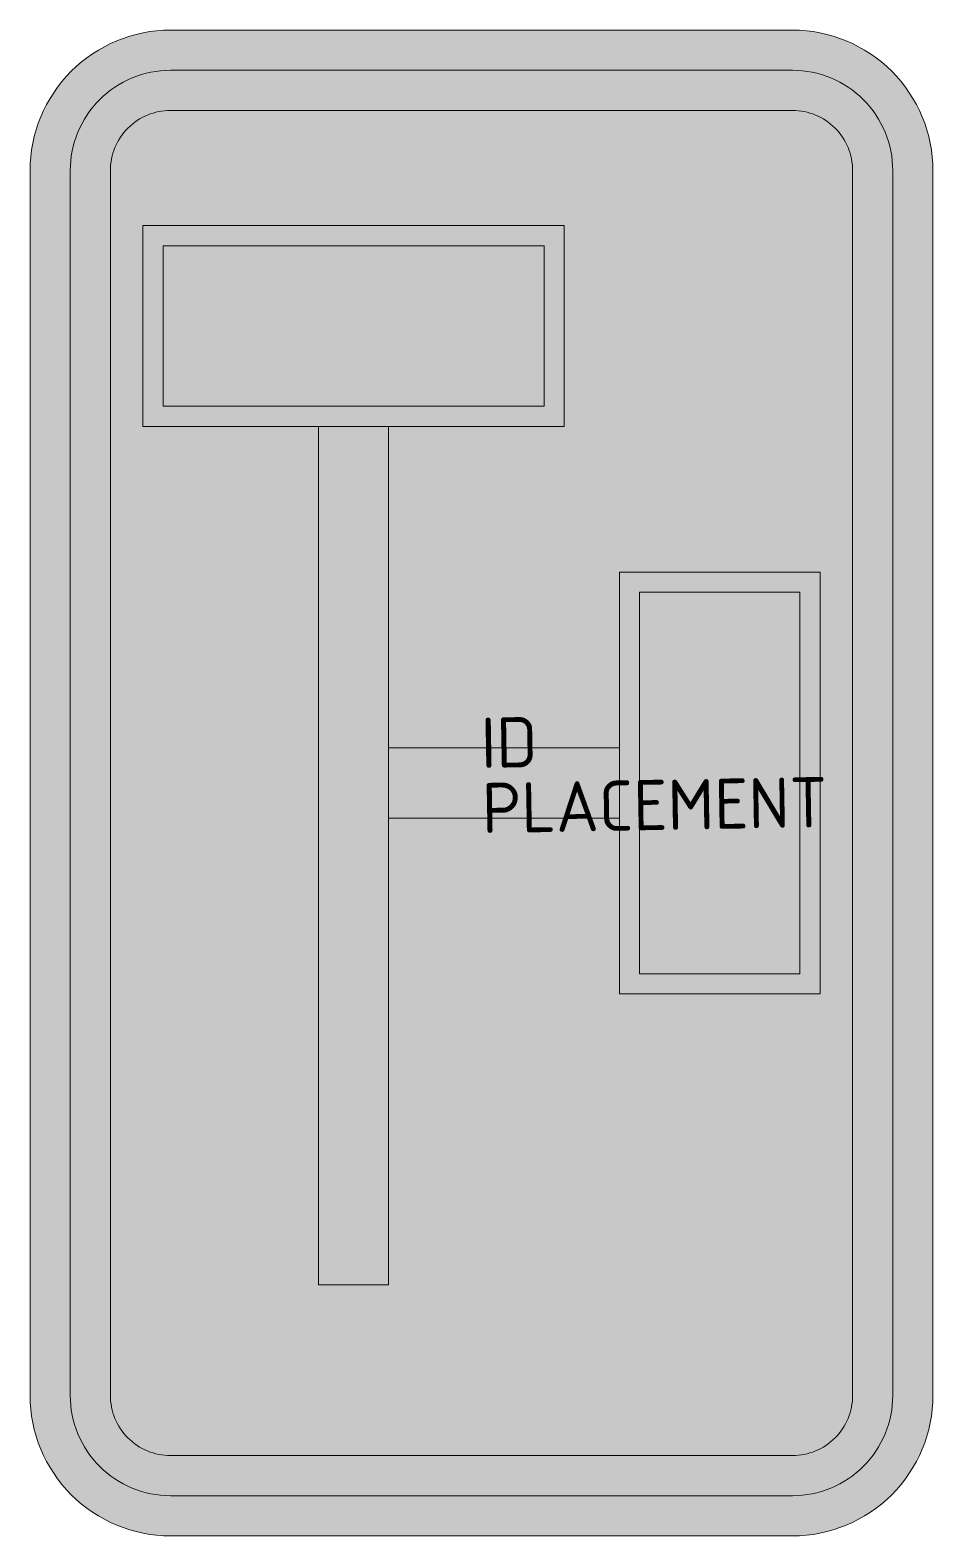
# Model space of a CAD drawing. Extents: x -2.25 to 2.25, y -3.75 to 3.75.
import ezdxf
from ezdxf.enums import TextEntityAlignment as Align

# ---------------------------------------------------------------- set-up
doc = ezdxf.new("R2010")
doc.units = 0
doc.styles.add('NLCS-ISO', font='NLCS-ISO.ttf', dxfattribs={"height": 0.25})

msp = doc.modelspace()

# ---------------------------------------------------------------- hatches: boundary and pattern name
at = {"true_color": 0xf1f0ea}
h = msp.add_hatch(color=7, dxfattribs=at)
h.dxf.hatch_style = 1
h.paths.add_polyline_path([(-2.25, 3.05), (-2.25, -3.05, 0.414214), (-1.55, -3.75), (0, -3.75), (0, -3.55), (-1.55, -3.55, -0.414214), (-2.05, -3.05), (-2.05, 3.05, -0.414214), (-1.55, 3.55), (0, 3.55), (0, 3.75), (-1.55, 3.75, 0.414214)])
h = msp.add_hatch(color=7, dxfattribs=at)
h.dxf.hatch_style = 1
h.paths.add_polyline_path([(-2.25, 3.05), (-2.25, -3.05, 0.414214), (-1.55, -3.75), (0, -3.75), (0, -3.55), (-1.55, -3.55, -0.414214), (-2.05, -3.05), (-2.05, 3.05, -0.414214), (-1.55, 3.55), (0, 3.55), (0, 3.75), (-1.55, 3.75, 0.414214)])
h = msp.add_hatch(color=7, dxfattribs=at)
h.dxf.hatch_style = 1
h.paths.add_polyline_path([(1.55, 3.75), (0, 3.75), (0, 3.55), (1.55, 3.55, -0.414214), (2.05, 3.05), (2.05, -3.05, -0.414214), (1.55, -3.55), (0, -3.55), (0, -3.75), (1.55, -3.75, 0.414214), (2.25, -3.05), (2.25, 3.05, 0.414214)])
h = msp.add_hatch(color=7, dxfattribs=at)
h.dxf.hatch_style = 1
h.paths.add_polyline_path([(1.55, 3.75), (0, 3.75), (0, 3.55), (1.55, 3.55, -0.414214), (2.05, 3.05), (2.05, -3.05, -0.414214), (1.55, -3.55), (0, -3.55), (0, -3.75), (1.55, -3.75, 0.414214), (2.25, -3.05), (2.25, 3.05, 0.414214)])
h = msp.add_hatch(color=7, dxfattribs=at)
h.dxf.hatch_style = 1
h.paths.add_polyline_path([(-1.55, -3.35, -0.414214), (-1.85, -3.05), (-1.85, 3.05, -0.414214), (-1.55, 3.35), (0, 3.35), (0, 3.55), (-1.55, 3.55, 0.414214), (-2.05, 3.05), (-2.05, -3.05, 0.414214), (-1.55, -3.55), (0, -3.55), (0, -3.35)])
h = msp.add_hatch(color=7, dxfattribs=at)
h.dxf.hatch_style = 1
h.paths.add_polyline_path([(-1.55, -3.35, -0.414214), (-1.85, -3.05), (-1.85, 3.05, -0.414214), (-1.55, 3.35), (0, 3.35), (0, 3.55), (-1.55, 3.55, 0.414214), (-2.05, 3.05), (-2.05, -3.05, 0.414214), (-1.55, -3.55), (0, -3.55), (0, -3.35)])
h = msp.add_hatch(color=7, dxfattribs=at)
h.dxf.hatch_style = 1
h.paths.add_polyline_path([(0, -3.35), (0, -3.55), (1.55, -3.55, 0.414214), (2.05, -3.05), (2.05, 3.05, 0.414214), (1.55, 3.55), (0, 3.55), (0, 3.35), (1.55, 3.35, -0.414214), (1.85, 3.05), (1.85, -3.05, -0.414214), (1.55, -3.35)])
h = msp.add_hatch(color=7, dxfattribs=at)
h.dxf.hatch_style = 1
h.paths.add_polyline_path([(0, -3.35), (0, -3.55), (1.55, -3.55, 0.414214), (2.05, -3.05), (2.05, 3.05, 0.414214), (1.55, 3.55), (0, 3.55), (0, 3.35), (1.55, 3.35, -0.414214), (1.85, 3.05), (1.85, -3.05, -0.414214), (1.55, -3.35)])
h = msp.add_hatch(color=7, dxfattribs=at)
h.dxf.hatch_style = 1
h.paths.add_polyline_path([(1.85, 3.05, 0.414214), (1.55, 3.35), (-1.55, 3.35, 0.414214), (-1.85, 3.05), (-1.85, -3.05, 0.414214), (-1.55, -3.35), (1.55, -3.35, 0.414214), (1.85, -3.05)])
h.paths.add_polyline_path([(0.4125, 1.7762), (-0.4633, 1.7762), (-0.4633, 0.175), (0.6875, 0.175), (0.6875, 1.05), (1.6875, 1.05), (1.6875, -1.05), (0.6875, -1.05), (0.6875, -0.175), (-0.4633, -0.175), (-0.4633, -2.5), (-0.8117, -2.5), (-0.8117, 1.7762), (-1.6875, 1.7762), (-1.6875, 2.7762), (0.4125, 2.7762)], flags=16)
h.paths.add_polyline_path([(0.3125, 1.8762), (-1.5875, 1.8762), (-1.5875, 2.6762), (0.3125, 2.6762)], flags=0)
h.paths.add_polyline_path([(1.5875, 0.95), (1.5875, -0.95), (0.7875, -0.95), (0.7875, 0.95)], flags=0)
h = msp.add_hatch(color=7, dxfattribs=at)
h.dxf.hatch_style = 1
h.paths.add_polyline_path([(-0.6375, 2.7762), (-1.6875, 2.7762), (-1.6875, 1.7762), (-0.6375, 1.7762), (-0.6375, 1.8762), (-1.5875, 1.8762), (-1.5875, 2.6762), (-0.6375, 2.6762)])
h = msp.add_hatch(color=7, dxfattribs=at)
h.dxf.hatch_style = 1
h.paths.add_polyline_path([(0.4125, 2.7762), (-0.6375, 2.7762), (-0.6375, 2.6762), (0.3125, 2.6762), (0.3125, 1.8762), (-0.6375, 1.8762), (-0.6375, 1.7762), (0.4125, 1.7762)])
h = msp.add_hatch(color=7, dxfattribs=at)
h.dxf.hatch_style = 1
h.paths.add_polyline_path([(-1.5875, 1.8762), (0.3125, 1.8762), (0.3125, 2.6762), (-1.5875, 2.6762)])
h = msp.add_hatch(color=7, dxfattribs=at)
h.dxf.hatch_style = 1
h.paths.add_polyline_path([(-0.4633, 1.7762), (-0.8117, 1.7762), (-0.8117, -2.5), (-0.4633, -2.5)])
h = msp.add_hatch(color=7, dxfattribs=at)
h.dxf.hatch_style = 1
h.paths.add_polyline_path([(1.6875, 0), (1.6875, 1.05), (0.6875, 1.05), (0.6875, 0), (0.7875, 0), (0.7875, 0.95), (1.5875, 0.95), (1.5875, 0)])
h = msp.add_hatch(color=7, dxfattribs=at)
h.dxf.hatch_style = 1
h.paths.add_polyline_path([(0.7875, 0.95), (0.7875, -0.95), (1.5875, -0.95), (1.5875, 0.95)])
h = msp.add_hatch(color=7, dxfattribs=at)
h.dxf.hatch_style = 1
h.paths.add_polyline_path([(-0.4633, 0.175), (0.6875, 0.175), (0.6875, -0.175), (-0.4633, -0.175)])
h = msp.add_hatch(color=7, dxfattribs=at)
h.dxf.hatch_style = 1
h.paths.add_polyline_path([(1.6875, -1.05), (1.6875, 0), (1.5875, 0), (1.5875, -0.95), (0.7875, -0.95), (0.7875, 0), (0.6875, 0), (0.6875, -1.05)])

# ---------------------------------------------------------------- linework, layer by layer
at = {"color": 250, "lineweight": 0, "true_color": 0x2a292a}
for points in [[(-1.55, -3.75), (1.55, -3.75, 0.414214), (2.25, -3.05), (2.25, 3.05, 0.414214), (1.55, 3.75), (-1.55, 3.75, 0.414214), (-2.25, 3.05), (-2.25, -3.05, 0.414214)], [(-1.55, -3.75), (1.55, -3.75, 0.414214), (2.25, -3.05), (2.25, 3.05, 0.414214), (1.55, 3.75), (-1.55, 3.75, 0.414214), (-2.25, 3.05), (-2.25, -3.05, 0.414214)], [(-1.55, -3.55), (1.55, -3.55, 0.414214), (2.05, -3.05), (2.05, 3.05, 0.414214), (1.55, 3.55), (-1.55, 3.55, 0.414214), (-2.05, 3.05), (-2.05, -3.05, 0.414214)], [(-1.55, -3.55), (1.55, -3.55, 0.414214), (2.05, -3.05), (2.05, 3.05, 0.414214), (1.55, 3.55), (-1.55, 3.55, 0.414214), (-2.05, 3.05), (-2.05, -3.05, 0.414214)], [(-1.55, -3.35), (1.55, -3.35, 0.414214), (1.85, -3.05), (1.85, 3.05, 0.414214), (1.55, 3.35), (-1.55, 3.35, 0.414214), (-1.85, 3.05), (-1.85, -3.05, 0.414214)], [(-1.55, -3.35), (1.55, -3.35, 0.414214), (1.85, -3.05), (1.85, 3.05, 0.414214), (1.55, 3.35), (-1.55, 3.35, 0.414214), (-1.85, 3.05), (-1.85, -3.05, 0.414214)]]:
    msp.add_lwpolyline(points, format="xyb", close=True, dxfattribs=at)
for points in [[(-1.6875, 1.7762), (0.4125, 1.7762), (0.4125, 2.7762), (-1.6875, 2.7762)], [(-1.5875, 1.8762), (0.3125, 1.8762), (0.3125, 2.6762), (-1.5875, 2.6762)], [(0.6875, 1.05), (0.6875, -1.05), (1.6875, -1.05), (1.6875, 1.05)], [(0.7875, 0.95), (0.7875, -0.95), (1.5875, -0.95), (1.5875, 0.95)], [(0.6875, -0.175), (-0.4633, -0.175), (-0.4633, 0.175), (0.6875, 0.175)]]:
    msp.add_lwpolyline(points, close=True, dxfattribs=at)
msp.add_lwpolyline([(-0.8117, 1.7762), (-0.8117, -2.5), (-0.4633, -2.5), (-0.4633, 1.7762)], dxfattribs=at)

# ---------------------------------------------------------------- texts
at = {"style": 'NLCS-ISO', "flags": 1}
msp.add_attdef('ID', text='', height=0.25, rotation=1, dxfattribs=at).set_placement((0, 0), align=Align.BOTTOM_LEFT)
msp.add_attdef('PLACEMENT', text='', height=0.25, rotation=1, dxfattribs=at).set_placement((0, 0), align=Align.TOP_LEFT)

doc.saveas('drawing.dxf')
